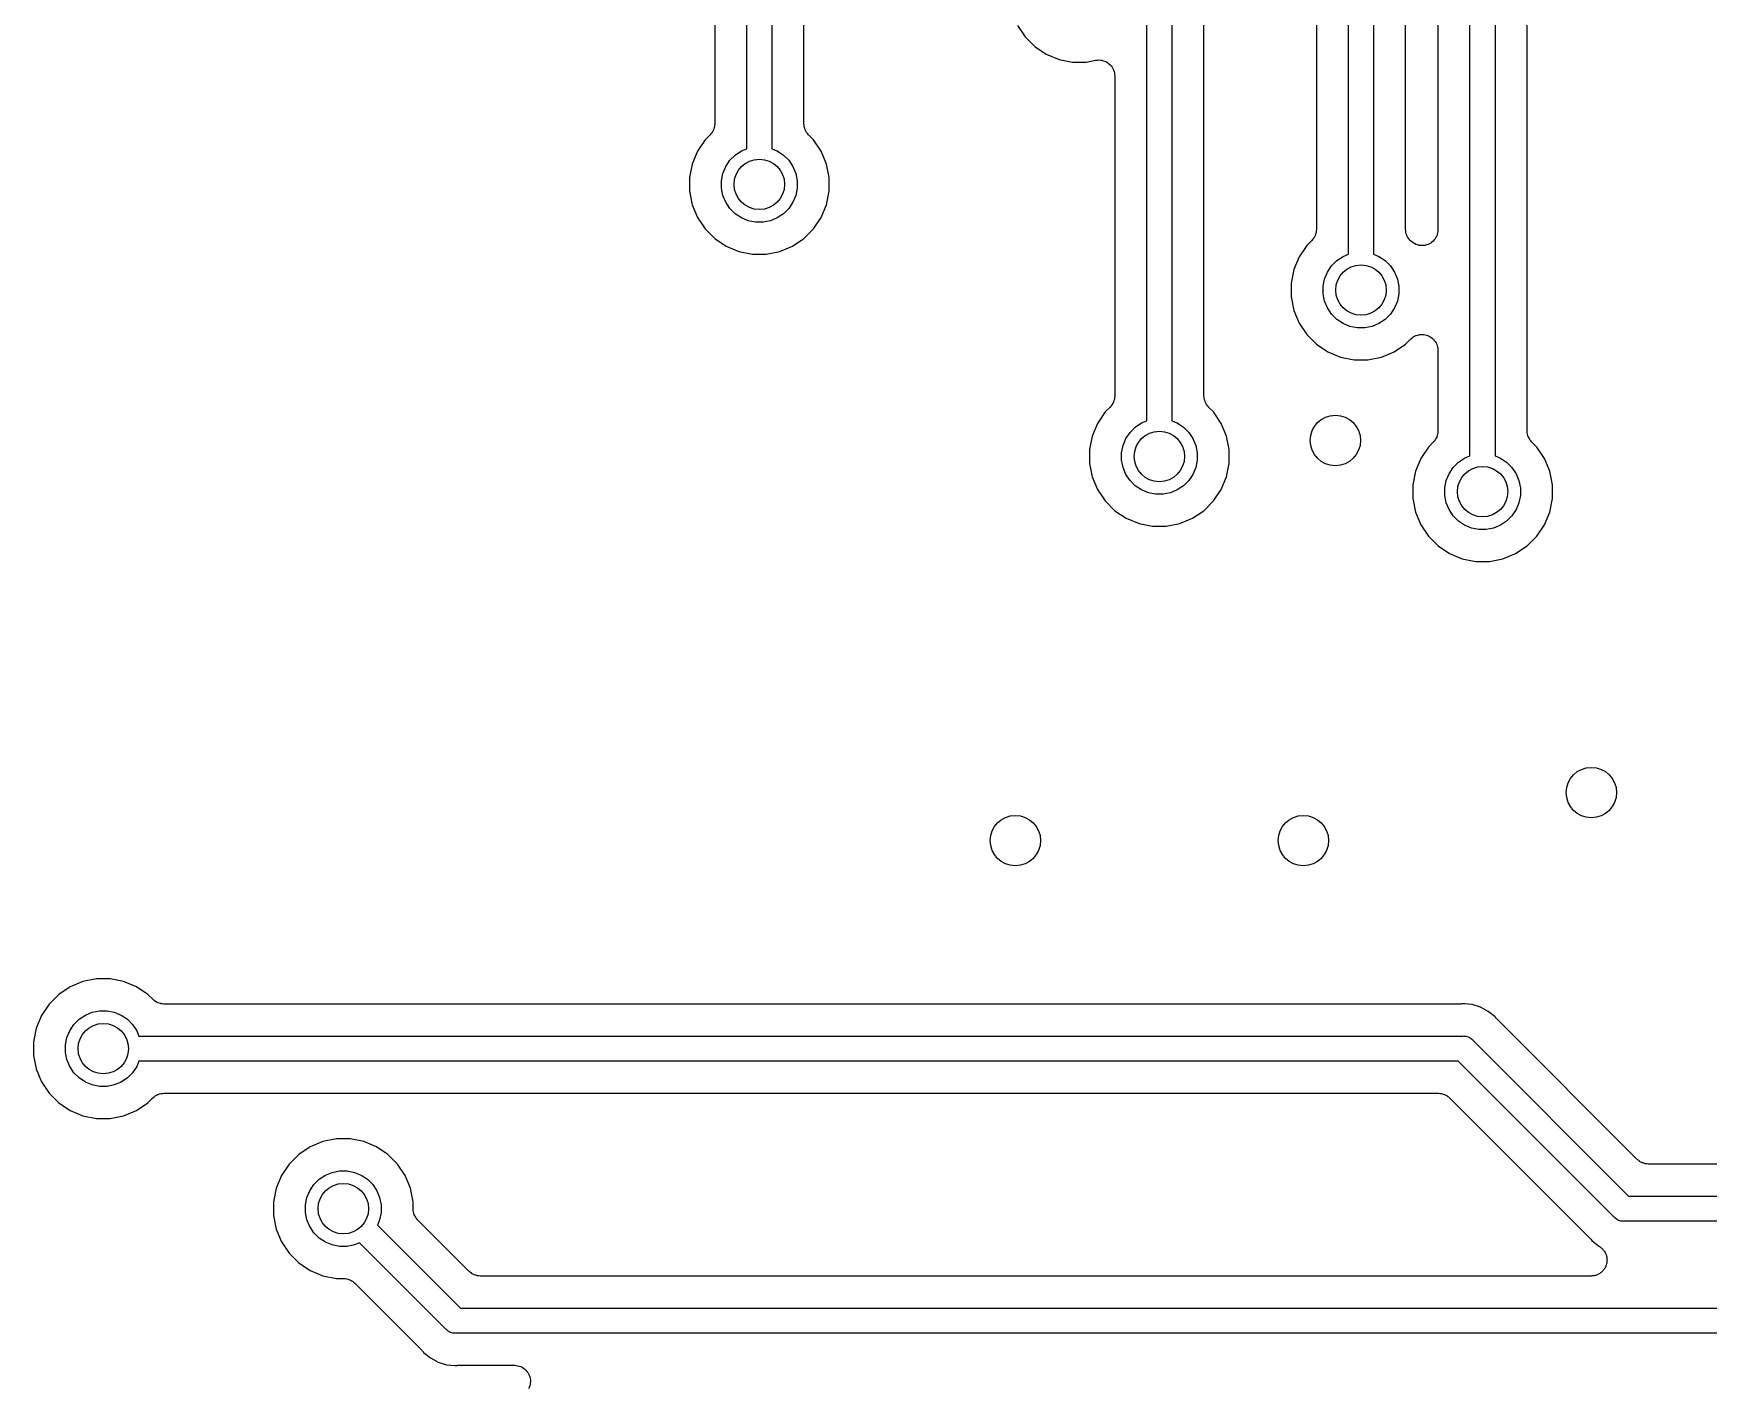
# Model space of a CAD drawing. Extents: x 49 to 143, y -149 to -38.
# Drawn here: x 76.41 to 89.7, y -102.27 to -91.51 of the extents above; entities that cross this region are included whole.
import ezdxf

# ---------------------------------------------------------------- set-up
doc = ezdxf.new("R2010")
doc.units = 0
doc.layers.add('BLACK', color=7, linetype='CONTINUOUS')

msp = doc.modelspace()

# ---------------------------------------------------------------- linework, layer by layer
at = {"layer": 'BLACK', "linetype": 'CONTINUOUS'}
for p, q in [((86.5902, -80.2622), (86.5902, -93.0661)), ((86.8442, -93.2649), (86.8442, -80.2435)), ((87.0442, -80.28), (87.0442, -93.2649)), ((87.2982, -93.0661), (87.2982, -80.5727)), ((85.244, -94.5857), (85.244, -81.6903)), ((85.444, -81.6903), (85.444, -94.5857)), ((85.698, -93.4811), (85.698, -81.8891)), ((87.5552, -81.9134), (87.5552, -93.0691)), ((87.8092, -94.8649), (87.8092, -81.8947)), ((88.0092, -81.9312), (88.0092, -94.8649)), ((88.2632, -94.6661), (88.2632, -82.089)), ((82.069, -92.4267), (82.069, -86.1353)), ((82.269, -86.1353), (82.269, -92.4267)), ((81.815, -86.3341), (81.815, -92.2279)), ((82.523, -92.2279), (82.523, -86.3341)), ((84.2181, -91.4484), (84.2787, -91.5392)), ((84.2787, -91.5392), (84.3558, -91.6163)), ((84.3558, -91.6163), (84.4466, -91.6769)), ((84.4466, -91.6769), (84.5474, -91.7187)), ((84.5474, -91.7187), (84.6544, -91.74)), ((84.7636, -91.74), (84.8382, -91.7251)), ((84.8382, -91.7251), (84.8392, -91.725)), ((84.8392, -91.725), (84.84, -91.7248)), ((84.8392, -91.725), (84.8392, -91.725)), ((84.8392, -91.725), (84.8392, -91.725)), ((84.84, -91.7248), (84.852, -91.7238)), ((84.852, -91.7238), (84.8639, -91.7227)), ((84.8639, -91.7227), (84.8643, -91.7228)), ((84.8643, -91.7228), (84.8647, -91.7227)), ((84.8647, -91.7227), (84.8766, -91.724)), ((84.8766, -91.724), (84.8885, -91.7253)), ((84.8885, -91.7253), (84.8889, -91.7254)), ((84.8889, -91.7254), (84.8893, -91.7255)), ((84.8893, -91.7255), (84.9007, -91.7291)), ((84.9007, -91.7291), (84.9122, -91.7326)), ((84.6544, -91.74), (84.7636, -91.74)), ((84.9122, -91.7326), (84.9126, -91.7328)), ((84.9126, -91.7328), (84.9129, -91.7329)), ((84.9129, -91.7329), (84.9234, -91.7387)), ((84.9234, -91.7387), (84.934, -91.7444)), ((84.934, -91.7444), (84.9343, -91.7447)), ((84.9343, -91.7447), (84.9347, -91.7449)), ((84.9347, -91.7449), (84.9438, -91.7525)), ((84.9438, -91.7525), (84.9531, -91.7602)), ((84.9531, -91.7602), (84.9534, -91.7605)), ((84.9534, -91.7605), (84.9537, -91.7608)), ((84.9537, -91.7608), (84.9612, -91.7701)), ((84.9612, -91.7701), (84.9688, -91.7794)), ((84.9688, -91.7794), (84.969, -91.7798)), ((84.969, -91.7798), (84.9692, -91.7801)), ((84.9692, -91.7801), (84.9747, -91.7906)), ((84.9747, -91.7906), (84.9804, -91.8013)), ((84.9804, -91.8013), (84.9805, -91.8017)), ((84.9805, -91.8017), (84.9807, -91.802)), ((84.9807, -91.802), (84.9841, -91.8135)), ((84.9841, -91.8135), (84.9876, -91.825)), ((84.9876, -91.825), (84.9876, -91.8254)), ((84.9876, -91.8254), (84.9877, -91.8258)), ((84.9877, -91.8258), (84.9888, -91.8377)), ((84.9888, -91.8377), (84.99, -91.8497)), ((84.99, -91.8497), (84.99, -94.3869)), ((81.8122, -92.2543), (81.8087, -92.2655)), ((81.8123, -92.2537), (81.8122, -92.2543)), ((81.8125, -92.253), (81.8123, -92.2537)), ((81.8137, -92.2413), (81.8125, -92.253)), ((81.815, -92.2297), (81.8137, -92.2413)), ((81.815, -92.2279), (81.815, -92.2283)), ((81.815, -92.2283), (81.815, -92.2284)), ((81.815, -92.2284), (81.815, -92.2284)), ((81.815, -92.2284), (81.815, -92.2297)), ((82.5241, -92.2396), (82.523, -92.2279)), ((82.5252, -92.2513), (82.5241, -92.2396)), ((82.5254, -92.2519), (82.5252, -92.2513)), ((82.5254, -92.2526), (82.5254, -92.2519)), ((82.5288, -92.2638), (82.5254, -92.2526)), ((81.7387, -92.3568), (81.6781, -92.4476)), ((81.7778, -92.3177), (81.7387, -92.3568)), ((81.7852, -92.3087), (81.7778, -92.3177)), ((81.7928, -92.2997), (81.7852, -92.3087)), ((81.7931, -92.2991), (81.7928, -92.2997)), ((81.7935, -92.2986), (81.7931, -92.2991)), ((81.7991, -92.2882), (81.7935, -92.2986)), ((81.8047, -92.278), (81.7991, -92.2882)), ((81.8049, -92.2773), (81.8047, -92.278)), ((81.8052, -92.2767), (81.8049, -92.2773)), ((81.8087, -92.2655), (81.8052, -92.2767)), ((82.5321, -92.2751), (82.5288, -92.2638)), ((82.5324, -92.2757), (82.5321, -92.2751)), ((82.5326, -92.2763), (82.5324, -92.2757)), ((82.5381, -92.2867), (82.5326, -92.2763)), ((82.5435, -92.2971), (82.5381, -92.2867)), ((82.5439, -92.2976), (82.5435, -92.2971)), ((82.5442, -92.2982), (82.5439, -92.2976)), ((82.5516, -92.3073), (82.5442, -92.2982)), ((82.5589, -92.3165), (82.5516, -92.3073)), ((82.5599, -92.3174), (82.5589, -92.3165)), ((82.5602, -92.3177), (82.5599, -92.3174)), ((82.5599, -92.3174), (82.5599, -92.3174)), ((82.5599, -92.3174), (82.5599, -92.3174)), ((82.5993, -92.3568), (82.5602, -92.3177)), ((82.6599, -92.4476), (82.5993, -92.3568)), ((81.6781, -92.4476), (81.6363, -92.5484)), ((81.9031, -92.5679), (81.936, -92.5188)), ((81.936, -92.5188), (81.9778, -92.477)), ((81.9778, -92.477), (82.0269, -92.4441)), ((82.0269, -92.4441), (82.069, -92.4267)), ((82.269, -92.4267), (82.3111, -92.4441)), ((82.3111, -92.4441), (82.3602, -92.477)), ((82.3602, -92.477), (82.402, -92.5188)), ((82.402, -92.5188), (82.4349, -92.5679)), ((82.7017, -92.5484), (82.6599, -92.4476)), ((81.6363, -92.5484), (81.615, -92.6554)), ((81.615, -92.6554), (81.615, -92.7646)), ((81.869, -92.6805), (81.8805, -92.6225)), ((81.8805, -92.6225), (81.9031, -92.5679)), ((82.4349, -92.5679), (82.4575, -92.6225)), ((82.4575, -92.6225), (82.469, -92.6805)), ((82.723, -92.6554), (82.7017, -92.5484)), ((82.723, -92.7646), (82.723, -92.6554)), ((81.615, -92.7646), (81.6363, -92.8716)), ((81.869, -92.7395), (81.869, -92.6805)), ((81.8805, -92.7975), (81.869, -92.7395)), ((82.469, -92.7395), (82.4575, -92.7975)), ((82.469, -92.6805), (82.469, -92.7395)), ((82.7017, -92.8716), (82.723, -92.7646)), ((81.6363, -92.8716), (81.6781, -92.9724)), ((81.9031, -92.8521), (81.8805, -92.7975)), ((81.936, -92.9012), (81.9031, -92.8521)), ((81.9778, -92.943), (81.936, -92.9012)), ((82.402, -92.9012), (82.3602, -92.943)), ((82.4349, -92.8521), (82.402, -92.9012)), ((82.4575, -92.7975), (82.4349, -92.8521)), ((82.6599, -92.9724), (82.7017, -92.8716)), ((81.6781, -92.9724), (81.7387, -93.0632)), ((82.0269, -92.9759), (81.9778, -92.943)), ((82.0815, -92.9985), (82.0269, -92.9759)), ((82.1395, -93.01), (82.0815, -92.9985)), ((82.1985, -93.01), (82.1395, -93.01)), ((82.2565, -92.9985), (82.1985, -93.01)), ((82.3111, -92.9759), (82.2565, -92.9985)), ((82.3602, -92.943), (82.3111, -92.9759)), ((82.5993, -93.0632), (82.6599, -92.9724)), ((81.7387, -93.0632), (81.8158, -93.1403)), ((81.8158, -93.1403), (81.9066, -93.2009)), ((82.4314, -93.2009), (82.5222, -93.1403)), ((82.5222, -93.1403), (82.5993, -93.0632)), ((86.553, -93.1559), (86.5139, -93.195)), ((86.5604, -93.1469), (86.553, -93.1559)), ((86.568, -93.1379), (86.5604, -93.1469)), ((86.5683, -93.1373), (86.568, -93.1379)), ((86.5687, -93.1368), (86.5683, -93.1373)), ((86.5743, -93.1264), (86.5687, -93.1368)), ((86.5799, -93.1162), (86.5743, -93.1264)), ((86.5801, -93.1155), (86.5799, -93.1162)), ((86.5804, -93.1149), (86.5801, -93.1155)), ((86.5839, -93.1037), (86.5804, -93.1149)), ((86.5874, -93.0925), (86.5839, -93.1037)), ((86.5875, -93.0919), (86.5874, -93.0925)), ((86.5877, -93.0912), (86.5875, -93.0919)), ((86.5889, -93.0795), (86.5877, -93.0912)), ((86.5902, -93.0679), (86.5889, -93.0795)), ((86.5902, -93.0661), (86.5902, -93.0665)), ((86.5902, -93.0665), (86.5902, -93.0666)), ((86.5902, -93.0666), (86.5902, -93.0666)), ((86.5902, -93.0666), (86.5902, -93.0679)), ((87.2993, -93.0778), (87.2982, -93.0661)), ((87.3004, -93.0895), (87.2993, -93.0778)), ((87.3006, -93.0901), (87.3004, -93.0895)), ((87.3006, -93.0908), (87.3006, -93.0901)), ((87.304, -93.102), (87.3006, -93.0908)), ((87.3073, -93.1133), (87.304, -93.102)), ((87.3076, -93.1139), (87.3073, -93.1133)), ((87.3078, -93.1145), (87.3076, -93.1139)), ((87.3133, -93.1249), (87.3078, -93.1145)), ((87.3187, -93.1353), (87.3133, -93.1249)), ((87.3191, -93.1358), (87.3187, -93.1353)), ((87.3194, -93.1364), (87.3191, -93.1358)), ((87.3268, -93.1455), (87.3194, -93.1364)), ((87.3341, -93.1547), (87.3268, -93.1455)), ((87.3351, -93.1556), (87.3341, -93.1547)), ((87.3354, -93.1559), (87.3351, -93.1556)), ((87.3351, -93.1556), (87.3351, -93.1556)), ((87.3351, -93.1556), (87.3351, -93.1556)), ((87.3384, -93.1589), (87.3354, -93.1559)), ((87.3478, -93.1666), (87.3384, -93.1589)), ((87.3572, -93.1744), (87.3478, -93.1666)), ((87.3574, -93.1745), (87.3572, -93.1744)), ((87.3576, -93.1747), (87.3574, -93.1745)), ((87.3681, -93.1803), (87.3576, -93.1747)), ((87.379, -93.1862), (87.3681, -93.1803)), ((87.3792, -93.1863), (87.379, -93.1862)), ((87.3794, -93.1864), (87.3792, -93.1863)), ((87.3909, -93.1899), (87.3794, -93.1864)), ((87.4027, -93.1935), (87.3909, -93.1899)), ((87.4029, -93.1936), (87.4027, -93.1935)), ((87.4031, -93.1936), (87.4029, -93.1936)), ((87.4151, -93.1948), (87.4031, -93.1936)), ((87.4641, -93.1903), (87.4524, -93.1938)), ((87.4758, -93.1869), (87.4641, -93.1903)), ((87.476, -93.1868), (87.4758, -93.1869)), ((87.4762, -93.1867), (87.476, -93.1868)), ((87.487, -93.181), (87.4762, -93.1867)), ((87.4977, -93.1754), (87.487, -93.181)), ((87.4979, -93.1753), (87.4977, -93.1754)), ((87.4981, -93.1752), (87.4979, -93.1753)), ((87.5076, -93.1675), (87.4981, -93.1752)), ((87.5171, -93.1599), (87.5076, -93.1675)), ((87.5172, -93.1597), (87.5171, -93.1599)), ((87.5174, -93.1596), (87.5172, -93.1597)), ((87.525, -93.1504), (87.5174, -93.1596)), ((87.533, -93.1409), (87.525, -93.1504)), ((87.5331, -93.1407), (87.533, -93.1409)), ((87.5332, -93.1405), (87.5331, -93.1407)), ((87.539, -93.13), (87.5332, -93.1405)), ((87.5449, -93.1192), (87.539, -93.13)), ((87.545, -93.1189), (87.5449, -93.1192)), ((87.5451, -93.1187), (87.545, -93.1189)), ((87.5487, -93.1073), (87.5451, -93.1187)), ((87.5524, -93.0955), (87.5487, -93.1073)), ((87.5525, -93.0951), (87.5524, -93.0953)), ((87.5524, -93.0953), (87.5524, -93.0955)), ((87.5538, -93.0831), (87.5525, -93.0951)), ((87.5552, -93.0709), (87.5538, -93.0831)), ((87.5552, -93.0691), (87.5552, -93.0704)), ((87.5552, -93.0704), (87.5552, -93.0705)), ((87.5552, -93.0705), (87.5552, -93.0705)), ((87.5552, -93.0705), (87.5552, -93.0709)), ((81.9066, -93.2009), (82.0074, -93.2427)), ((82.0074, -93.2427), (82.1144, -93.264)), ((82.1144, -93.264), (82.2236, -93.264)), ((82.2236, -93.264), (82.3306, -93.2427)), ((82.3306, -93.2427), (82.4314, -93.2009)), ((86.4532, -93.2858), (86.4115, -93.3866)), ((86.5139, -93.195), (86.4532, -93.2858)), ((86.7112, -93.357), (86.753, -93.3152)), ((86.753, -93.3152), (86.8021, -93.2823)), ((86.8021, -93.2823), (86.8442, -93.2649)), ((87.0442, -93.2649), (87.0863, -93.2823)), ((87.0863, -93.2823), (87.1354, -93.3152)), ((87.1354, -93.3152), (87.1772, -93.357)), ((87.4273, -93.1961), (87.4151, -93.1948)), ((87.4275, -93.1961), (87.4273, -93.1961)), ((87.4278, -93.1961), (87.4275, -93.1961)), ((87.4398, -93.195), (87.4278, -93.1961)), ((87.452, -93.1939), (87.4398, -93.195)), ((87.4522, -93.1938), (87.452, -93.1939)), ((87.4524, -93.1938), (87.4522, -93.1938)), ((86.4115, -93.3866), (86.3902, -93.4936)), ((86.6557, -93.4607), (86.6783, -93.4061)), ((86.6783, -93.4061), (86.7112, -93.357)), ((87.1772, -93.357), (87.2101, -93.4061)), ((87.2101, -93.4061), (87.2327, -93.4607)), ((85.698, -94.3869), (85.698, -93.4811)), ((86.3902, -93.4936), (86.3902, -93.6028)), ((86.6442, -93.5187), (86.6557, -93.4607)), ((86.6442, -93.5777), (86.6442, -93.5187)), ((86.6557, -93.6357), (86.6442, -93.5777)), ((87.2327, -93.4607), (87.2442, -93.5187)), ((87.2442, -93.5777), (87.2327, -93.6357)), ((87.2442, -93.5187), (87.2442, -93.5777)), ((86.3902, -93.6028), (86.4115, -93.7098)), ((86.4115, -93.7098), (86.4532, -93.8106)), ((86.6783, -93.6903), (86.6557, -93.6357)), ((86.7112, -93.7394), (86.6783, -93.6903)), ((87.2101, -93.6903), (87.1772, -93.7394)), ((87.2327, -93.6357), (87.2101, -93.6903)), ((86.4532, -93.8106), (86.5139, -93.9014)), ((86.753, -93.7812), (86.7112, -93.7394)), ((86.8021, -93.8141), (86.753, -93.7812)), ((86.8567, -93.8367), (86.8021, -93.8141)), ((86.9146, -93.8482), (86.8567, -93.8367)), ((86.9737, -93.8482), (86.9146, -93.8482)), ((87.0317, -93.8367), (86.9737, -93.8482)), ((87.0863, -93.8141), (87.0317, -93.8367)), ((87.1354, -93.7812), (87.0863, -93.8141)), ((87.1772, -93.7394), (87.1354, -93.7812)), ((86.5139, -93.9014), (86.591, -93.9785)), ((86.591, -93.9785), (86.6818, -94.0391)), ((87.2066, -94.0391), (87.2973, -93.9785)), ((87.2973, -93.9785), (87.3384, -93.9375)), ((87.3384, -93.9375), (87.3393, -93.9366)), ((87.3393, -93.9366), (87.3393, -93.9365)), ((87.3393, -93.9365), (87.3394, -93.9365)), ((87.3394, -93.9365), (87.3397, -93.9362)), ((87.3397, -93.9362), (87.3493, -93.9286)), ((87.3493, -93.9286), (87.3587, -93.921)), ((87.3587, -93.921), (87.3589, -93.9209)), ((87.3589, -93.9209), (87.359, -93.9208)), ((87.359, -93.9208), (87.3699, -93.9151)), ((87.3699, -93.9151), (87.3806, -93.9095)), ((87.3806, -93.9095), (87.3808, -93.9095)), ((87.3808, -93.9095), (87.381, -93.9094)), ((87.381, -93.9094), (87.3929, -93.9059)), ((87.3929, -93.9059), (87.4044, -93.9025)), ((87.4044, -93.9025), (87.4046, -93.9025)), ((87.4046, -93.9025), (87.4048, -93.9024)), ((87.4048, -93.9024), (87.417, -93.9014)), ((87.417, -93.9014), (87.4291, -93.9003)), ((87.4291, -93.9003), (87.4293, -93.9003)), ((87.4293, -93.9003), (87.4295, -93.9003)), ((87.4295, -93.9003), (87.4416, -93.9016)), ((87.4416, -93.9016), (87.4537, -93.9029)), ((87.4537, -93.9029), (87.4539, -93.9029)), ((87.4539, -93.9029), (87.4542, -93.903)), ((87.4542, -93.903), (87.4657, -93.9066)), ((87.4657, -93.9066), (87.4774, -93.9102)), ((87.4774, -93.9102), (87.4776, -93.9103)), ((87.4776, -93.9103), (87.4778, -93.9104)), ((87.4778, -93.9104), (87.4885, -93.9162)), ((87.4885, -93.9162), (87.4992, -93.922)), ((87.4992, -93.922), (87.4994, -93.9221)), ((87.4994, -93.9221), (87.4996, -93.9222)), ((87.4996, -93.9222), (87.509, -93.9301)), ((87.509, -93.9301), (87.5183, -93.9378)), ((87.5183, -93.9378), (87.5185, -93.938)), ((87.5185, -93.938), (87.5186, -93.9381)), ((87.5186, -93.9381), (87.5263, -93.9476)), ((87.5263, -93.9476), (87.534, -93.957)), ((87.534, -93.957), (87.5341, -93.9572)), ((87.5341, -93.9572), (87.5342, -93.9574)), ((87.5342, -93.9574), (87.54, -93.9682)), ((87.54, -93.9682), (87.5456, -93.9789)), ((87.5456, -93.9789), (87.5457, -93.9791)), ((87.5457, -93.9791), (87.5458, -93.9793)), ((87.5458, -93.9793), (87.5493, -93.9911)), ((87.5493, -93.9911), (87.5528, -94.0026)), ((86.6818, -94.0391), (86.7826, -94.0809)), ((86.7826, -94.0809), (86.8896, -94.1022)), ((86.8896, -94.1022), (86.9988, -94.1022)), ((86.9988, -94.1022), (87.1058, -94.0809)), ((87.1058, -94.0809), (87.2066, -94.0391)), ((87.5528, -94.0026), (87.5528, -94.0028)), ((87.5528, -94.0028), (87.5529, -94.003)), ((87.5529, -94.003), (87.554, -94.0152)), ((87.554, -94.0152), (87.5552, -94.0273)), ((87.5552, -94.0273), (87.5552, -94.6661)), ((84.99, -94.3887), (84.9887, -94.4003)), ((84.99, -94.3869), (84.99, -94.3873)), ((84.99, -94.3873), (84.99, -94.3874)), ((84.99, -94.3874), (84.99, -94.3874)), ((84.99, -94.3874), (84.99, -94.3887)), ((85.6991, -94.3986), (85.698, -94.3869)), ((84.9137, -94.5158), (84.8531, -94.6066)), ((84.9528, -94.4767), (84.9137, -94.5158)), ((84.9603, -94.4677), (84.9528, -94.4767)), ((84.9678, -94.4587), (84.9603, -94.4677)), ((84.9681, -94.4581), (84.9678, -94.4587)), ((84.9685, -94.4576), (84.9681, -94.4581)), ((84.9741, -94.4472), (84.9685, -94.4576)), ((84.9797, -94.437), (84.9741, -94.4472)), ((84.9799, -94.4363), (84.9797, -94.437)), ((84.9802, -94.4357), (84.9799, -94.4363)), ((84.9837, -94.4245), (84.9802, -94.4357)), ((84.9872, -94.4133), (84.9837, -94.4245)), ((84.9873, -94.4127), (84.9872, -94.4133)), ((84.9875, -94.412), (84.9873, -94.4127)), ((84.9887, -94.4003), (84.9875, -94.412)), ((85.7002, -94.4103), (85.6991, -94.3986)), ((85.7004, -94.4109), (85.7002, -94.4103)), ((85.7004, -94.4116), (85.7004, -94.4109)), ((85.7038, -94.4228), (85.7004, -94.4116)), ((85.7071, -94.4341), (85.7038, -94.4228)), ((85.7074, -94.4347), (85.7071, -94.4341)), ((85.7076, -94.4353), (85.7074, -94.4347)), ((85.7131, -94.4457), (85.7076, -94.4353)), ((85.7185, -94.4561), (85.7131, -94.4457)), ((85.7189, -94.4566), (85.7185, -94.4561)), ((85.7192, -94.4572), (85.7189, -94.4566)), ((85.7266, -94.4663), (85.7192, -94.4572)), ((85.734, -94.4755), (85.7266, -94.4663)), ((85.7349, -94.4764), (85.734, -94.4755)), ((85.7352, -94.4767), (85.7349, -94.4764)), ((85.7349, -94.4764), (85.7349, -94.4764)), ((85.7349, -94.4764), (85.7349, -94.4764)), ((85.7743, -94.5158), (85.7352, -94.4767)), ((85.8349, -94.6066), (85.7743, -94.5158)), ((84.8531, -94.6066), (84.8113, -94.7074)), ((85.111, -94.6778), (85.1528, -94.636)), ((85.1528, -94.636), (85.2019, -94.6031)), ((85.2019, -94.6031), (85.244, -94.5857)), ((85.444, -94.5857), (85.4861, -94.6031)), ((85.4861, -94.6031), (85.5352, -94.636)), ((85.5352, -94.636), (85.577, -94.6778)), ((85.8767, -94.7074), (85.8349, -94.6066)), ((84.8113, -94.7074), (84.79, -94.8144)), ((85.044, -94.8395), (85.0555, -94.7815)), ((85.0555, -94.7815), (85.0781, -94.7269)), ((85.0781, -94.7269), (85.111, -94.6778)), ((85.577, -94.6778), (85.6099, -94.7269)), ((85.6099, -94.7269), (85.6325, -94.7815)), ((85.6325, -94.7815), (85.644, -94.8395)), ((85.898, -94.8144), (85.8767, -94.7074)), ((87.518, -94.7559), (87.4789, -94.795)), ((87.5254, -94.7469), (87.518, -94.7559)), ((87.533, -94.7379), (87.5254, -94.7469)), ((87.5333, -94.7373), (87.533, -94.7379)), ((87.5337, -94.7368), (87.5333, -94.7373)), ((87.5393, -94.7264), (87.5337, -94.7368)), ((87.5449, -94.7162), (87.5393, -94.7264)), ((87.5451, -94.7155), (87.5449, -94.7162)), ((87.5454, -94.7149), (87.5451, -94.7155)), ((87.5489, -94.7037), (87.5454, -94.7149)), ((87.5524, -94.6925), (87.5489, -94.7037)), ((87.5525, -94.6919), (87.5524, -94.6925)), ((87.5527, -94.6912), (87.5525, -94.6919)), ((87.5539, -94.6795), (87.5527, -94.6912)), ((87.5552, -94.6679), (87.5539, -94.6795)), ((87.5552, -94.6661), (87.5552, -94.6665)), ((87.5552, -94.6665), (87.5552, -94.6666)), ((87.5552, -94.6666), (87.5552, -94.6666)), ((87.5552, -94.6666), (87.5552, -94.6679)), ((88.2643, -94.6778), (88.2632, -94.6661)), ((88.2654, -94.6895), (88.2643, -94.6778)), ((88.2656, -94.6901), (88.2654, -94.6895)), ((88.2656, -94.6908), (88.2656, -94.6901)), ((88.269, -94.702), (88.2656, -94.6908)), ((88.2723, -94.7133), (88.269, -94.702)), ((88.2726, -94.7139), (88.2723, -94.7133)), ((88.2728, -94.7145), (88.2726, -94.7139)), ((88.2783, -94.7249), (88.2728, -94.7145)), ((88.2837, -94.7353), (88.2783, -94.7249)), ((88.2841, -94.7358), (88.2837, -94.7353)), ((88.2844, -94.7364), (88.2841, -94.7358)), ((88.2918, -94.7455), (88.2844, -94.7364)), ((88.2992, -94.7547), (88.2918, -94.7455)), ((88.3001, -94.7556), (88.2992, -94.7547)), ((88.3004, -94.7559), (88.3001, -94.7556)), ((88.3001, -94.7556), (88.3001, -94.7556)), ((88.3001, -94.7556), (88.3001, -94.7556)), ((88.3395, -94.795), (88.3004, -94.7559)), ((84.79, -94.8144), (84.79, -94.9236)), ((85.044, -94.8985), (85.044, -94.8395)), ((85.0555, -94.9565), (85.044, -94.8985)), ((85.644, -94.8985), (85.6325, -94.9565)), ((85.644, -94.8395), (85.644, -94.8985)), ((85.898, -94.9236), (85.898, -94.8144)), ((87.4183, -94.8858), (87.3765, -94.9866)), ((87.4789, -94.795), (87.4183, -94.8858)), ((87.6762, -94.957), (87.718, -94.9152)), ((87.718, -94.9152), (87.7671, -94.8823)), ((87.7671, -94.8823), (87.8092, -94.8649)), ((88.0092, -94.8649), (88.0513, -94.8823)), ((88.0513, -94.8823), (88.1004, -94.9152)), ((88.1004, -94.9152), (88.1422, -94.957)), ((88.4001, -94.8858), (88.3395, -94.795)), ((88.4419, -94.9866), (88.4001, -94.8858)), ((84.79, -94.9236), (84.8113, -95.0306)), ((84.8113, -95.0306), (84.8531, -95.1314)), ((85.0781, -95.0111), (85.0555, -94.9565)), ((85.111, -95.0602), (85.0781, -95.0111)), ((85.6099, -95.0111), (85.577, -95.0602)), ((85.6325, -94.9565), (85.6099, -95.0111)), ((85.8349, -95.1314), (85.8767, -95.0306)), ((85.8767, -95.0306), (85.898, -94.9236)), ((87.3765, -94.9866), (87.3552, -95.0936)), ((87.6207, -95.0607), (87.6433, -95.0061)), ((87.6433, -95.0061), (87.6762, -94.957)), ((88.1422, -94.957), (88.1751, -95.0061)), ((88.1751, -95.0061), (88.1977, -95.0607)), ((88.4632, -95.0936), (88.4419, -94.9866)), ((84.8531, -95.1314), (84.9137, -95.2222)), ((85.1528, -95.102), (85.111, -95.0602)), ((85.2019, -95.1349), (85.1528, -95.102)), ((85.2565, -95.1575), (85.2019, -95.1349)), ((85.3145, -95.169), (85.2565, -95.1575)), ((85.3735, -95.169), (85.3145, -95.169)), ((85.4315, -95.1575), (85.3735, -95.169)), ((85.4861, -95.1349), (85.4315, -95.1575)), ((85.5352, -95.102), (85.4861, -95.1349)), ((85.577, -95.0602), (85.5352, -95.102)), ((85.7743, -95.2222), (85.8349, -95.1314)), ((87.3552, -95.0936), (87.3552, -95.2028)), ((87.6092, -95.1187), (87.6207, -95.0607)), ((87.6092, -95.1777), (87.6092, -95.1187)), ((87.6207, -95.2357), (87.6092, -95.1777)), ((88.1977, -95.0607), (88.2092, -95.1187)), ((88.2092, -95.1777), (88.1977, -95.2357)), ((88.2092, -95.1187), (88.2092, -95.1777)), ((88.4632, -95.2028), (88.4632, -95.0936)), ((84.9137, -95.2222), (84.9908, -95.2993)), ((84.9908, -95.2993), (85.0816, -95.3599)), ((85.6064, -95.3599), (85.6972, -95.2993)), ((85.6972, -95.2993), (85.7743, -95.2222)), ((87.3552, -95.2028), (87.3765, -95.3098)), ((87.3765, -95.3098), (87.4183, -95.4106)), ((87.6433, -95.2903), (87.6207, -95.2357)), ((87.6762, -95.3394), (87.6433, -95.2903)), ((88.1751, -95.2903), (88.1422, -95.3394)), ((88.1977, -95.2357), (88.1751, -95.2903)), ((88.4001, -95.4106), (88.4419, -95.3098)), ((88.4419, -95.3098), (88.4632, -95.2028)), ((85.0816, -95.3599), (85.1824, -95.4017)), ((85.1824, -95.4017), (85.2894, -95.423)), ((85.2894, -95.423), (85.3986, -95.423)), ((85.3986, -95.423), (85.5056, -95.4017)), ((85.5056, -95.4017), (85.6064, -95.3599)), ((87.4183, -95.4106), (87.4789, -95.5014)), ((87.718, -95.3812), (87.6762, -95.3394)), ((87.7671, -95.4141), (87.718, -95.3812)), ((87.8217, -95.4367), (87.7671, -95.4141)), ((87.8797, -95.4482), (87.8217, -95.4367)), ((87.9387, -95.4482), (87.8797, -95.4482)), ((87.9967, -95.4367), (87.9387, -95.4482)), ((88.0513, -95.4141), (87.9967, -95.4367)), ((88.1004, -95.3812), (88.0513, -95.4141)), ((88.1422, -95.3394), (88.1004, -95.3812)), ((88.3395, -95.5014), (88.4001, -95.4106)), ((87.4789, -95.5014), (87.556, -95.5785)), ((87.556, -95.5785), (87.6468, -95.6391)), ((88.1716, -95.6391), (88.2624, -95.5785)), ((88.2624, -95.5785), (88.3395, -95.5014)), ((87.6468, -95.6391), (87.7476, -95.6809)), ((87.7476, -95.6809), (87.8546, -95.7022)), ((87.8546, -95.7022), (87.9638, -95.7022)), ((87.9638, -95.7022), (88.0708, -95.6809)), ((88.0708, -95.6809), (88.1716, -95.6391)), ((76.8004, -99.0353), (76.6996, -99.0771)), ((76.9074, -99.014), (76.8004, -99.0353)), ((77.0166, -99.014), (76.9074, -99.014)), ((77.1236, -99.0353), (77.0166, -99.014)), ((77.2244, -99.0771), (77.1236, -99.0353)), ((76.6088, -99.1377), (76.5317, -99.2148)), ((76.6996, -99.0771), (76.6088, -99.1377)), ((77.3152, -99.1377), (77.2244, -99.0771)), ((77.3543, -99.1768), (77.3152, -99.1377)), ((76.4711, -99.3056), (76.4293, -99.4064)), ((76.5317, -99.2148), (76.4711, -99.3056)), ((76.7708, -99.335), (76.8199, -99.3021)), ((76.8199, -99.3021), (76.8745, -99.2795)), ((76.8745, -99.2795), (76.9325, -99.268)), ((76.9325, -99.268), (76.9915, -99.268)), ((76.9915, -99.268), (77.0495, -99.2795)), ((77.0495, -99.2795), (77.1041, -99.3021)), ((77.1041, -99.3021), (77.1532, -99.335)), ((77.3633, -99.1842), (77.3543, -99.1768)), ((77.3723, -99.1918), (77.3633, -99.1842)), ((77.3729, -99.1921), (77.3723, -99.1918)), ((77.3734, -99.1925), (77.3729, -99.1921)), ((77.3838, -99.1981), (77.3734, -99.1925)), ((77.394, -99.2037), (77.3838, -99.1981)), ((77.3947, -99.2039), (77.394, -99.2037)), ((77.3953, -99.2042), (77.3947, -99.2039)), ((77.4065, -99.2077), (77.3953, -99.2042)), ((77.4177, -99.2112), (77.4065, -99.2077)), ((77.4183, -99.2113), (77.4177, -99.2112)), ((77.419, -99.2115), (77.4183, -99.2113)), ((77.4307, -99.2127), (77.419, -99.2115)), ((77.4423, -99.214), (77.4307, -99.2127)), ((77.4436, -99.214), (77.4423, -99.214)), ((77.4437, -99.214), (77.4436, -99.214)), ((77.4436, -99.214), (77.4436, -99.214)), ((77.4441, -99.214), (77.4437, -99.214)), ((87.7334, -99.214), (77.4441, -99.214)), ((87.7387, -99.2135), (87.7334, -99.214)), ((87.7441, -99.2135), (87.7387, -99.2135)), ((87.7458, -99.2134), (87.7441, -99.2135)), ((87.757, -99.2123), (87.7458, -99.2134)), ((87.7682, -99.2134), (87.757, -99.2123)), ((87.8264, -99.2191), (87.7682, -99.2134)), ((87.7682, -99.2134), (87.7682, -99.2134)), ((87.8931, -99.2394), (87.8264, -99.2191)), ((87.9546, -99.2722), (87.8931, -99.2394)), ((88.0085, -99.3165), (87.9546, -99.2722)), ((76.4293, -99.4064), (76.408, -99.5134)), ((76.6735, -99.4805), (76.6961, -99.4259)), ((76.6961, -99.4259), (76.729, -99.3768)), ((76.729, -99.3768), (76.7708, -99.335)), ((77.1532, -99.335), (77.195, -99.3768)), ((77.195, -99.3768), (77.2279, -99.4259)), ((77.2279, -99.4259), (77.2453, -99.468)), ((88.0157, -99.3252), (88.0085, -99.3165)), ((88.0194, -99.3289), (88.0157, -99.3252)), ((88.0228, -99.3331), (88.0194, -99.3289)), ((88.024, -99.3344), (88.0228, -99.3331)), ((89.1364, -100.447), (88.024, -99.3344)), ((76.408, -99.5134), (76.408, -99.6226)), ((76.662, -99.5385), (76.6735, -99.4805)), ((76.662, -99.5975), (76.662, -99.5385)), ((77.2453, -99.468), (87.7521, -99.468)), ((87.7521, -99.468), (87.757, -99.4675)), ((87.757, -99.4675), (87.7619, -99.468)), ((87.7619, -99.468), (87.7619, -99.468)), ((87.7619, -99.468), (87.7766, -99.4694)), ((87.7766, -99.4694), (87.7955, -99.4752)), ((87.7955, -99.4752), (87.8128, -99.4845)), ((87.8128, -99.4845), (87.8281, -99.4969)), ((87.8281, -99.4969), (87.8312, -99.5008)), ((87.8312, -99.5008), (89.0684, -100.738)), ((76.408, -99.6226), (76.4293, -99.7296)), ((76.6735, -99.6555), (76.662, -99.5975)), ((76.6961, -99.7101), (76.6735, -99.6555)), ((77.2453, -99.668), (77.2279, -99.7101)), ((87.7156, -99.668), (77.2453, -99.668)), ((88.9528, -100.905), (87.7156, -99.668)), ((76.4293, -99.7296), (76.4711, -99.8304)), ((76.4711, -99.8304), (76.5317, -99.9212)), ((76.729, -99.7592), (76.6961, -99.7101)), ((76.7708, -99.801), (76.729, -99.7592)), ((76.8199, -99.8339), (76.7708, -99.801)), ((76.8745, -99.8565), (76.8199, -99.8339)), ((77.1041, -99.8339), (77.0495, -99.8565)), ((77.1532, -99.801), (77.1041, -99.8339)), ((77.195, -99.7592), (77.1532, -99.801)), ((77.2279, -99.7101), (77.195, -99.7592)), ((76.5317, -99.9212), (76.6088, -99.9983)), ((76.9325, -99.868), (76.8745, -99.8565)), ((76.9915, -99.868), (76.9325, -99.868)), ((77.0495, -99.8565), (76.9915, -99.868)), ((77.3152, -99.9983), (77.3543, -99.9592)), ((77.3543, -99.9592), (77.3546, -99.9589)), ((77.3546, -99.9589), (77.3555, -99.958)), ((77.3546, -99.9589), (77.3546, -99.9589)), ((77.3546, -99.9589), (77.3546, -99.9589)), ((77.3555, -99.958), (77.3647, -99.9506)), ((77.3647, -99.9506), (77.3738, -99.9432)), ((77.3738, -99.9432), (77.3744, -99.9429)), ((77.3744, -99.9429), (77.3749, -99.9425)), ((77.3749, -99.9425), (77.3854, -99.9371)), ((77.3854, -99.9371), (77.3957, -99.9316)), ((77.3957, -99.9316), (77.3963, -99.9314)), ((77.3963, -99.9314), (77.3969, -99.9311)), ((77.3969, -99.9311), (77.4082, -99.9278)), ((77.4082, -99.9278), (77.4194, -99.9244)), ((77.4194, -99.9244), (77.4201, -99.9244)), ((77.4201, -99.9244), (77.4207, -99.9242)), ((77.4207, -99.9242), (77.4324, -99.9231)), ((77.4324, -99.9231), (77.4441, -99.922)), ((77.4441, -99.922), (87.5578, -99.922)), ((87.5578, -99.922), (87.5582, -99.922)), ((87.5582, -99.922), (87.5582, -99.922)), ((87.5582, -99.922), (87.5582, -99.922)), ((87.5582, -99.922), (87.5595, -99.922)), ((87.5595, -99.922), (87.5712, -99.9233)), ((87.5712, -99.9233), (87.5829, -99.9245)), ((87.5829, -99.9245), (87.5835, -99.9247)), ((87.5835, -99.9247), (87.5842, -99.9248)), ((87.5842, -99.9248), (87.5954, -99.9283)), ((87.5954, -99.9283), (87.6066, -99.9318)), ((87.6066, -99.9318), (87.6072, -99.9321)), ((87.6072, -99.9321), (87.6078, -99.9323)), ((87.6078, -99.9323), (87.6181, -99.9379)), ((87.6181, -99.9379), (87.6284, -99.9435)), ((87.6284, -99.9435), (87.6289, -99.9439)), ((87.6289, -99.9439), (87.6295, -99.9442)), ((87.6295, -99.9442), (87.6385, -99.9517)), ((87.6385, -99.9517), (87.6476, -99.9592)), ((87.6476, -99.9592), (88.76, -101.072)), ((76.6088, -99.9983), (76.6996, -100.059)), ((76.6996, -100.059), (76.8004, -100.101)), ((76.8004, -100.101), (76.9074, -100.122)), ((77.0166, -100.122), (77.1236, -100.101)), ((77.1236, -100.101), (77.2244, -100.059)), ((77.2244, -100.059), (77.3152, -99.9983)), ((76.9074, -100.122), (77.0166, -100.122)), ((78.6046, -100.347), (78.5138, -100.408)), ((78.7054, -100.305), (78.6046, -100.347)), ((78.8124, -100.284), (78.7054, -100.305)), ((78.9216, -100.284), (78.8124, -100.284)), ((79.0286, -100.305), (78.9216, -100.284)), ((79.1294, -100.347), (79.0286, -100.305)), ((79.2202, -100.408), (79.1294, -100.347)), ((78.4367, -100.485), (78.3761, -100.576)), ((78.5138, -100.408), (78.4367, -100.485)), ((79.2973, -100.485), (79.2202, -100.408)), ((79.3579, -100.576), (79.2973, -100.485)), ((89.1455, -100.454), (89.1364, -100.447)), ((89.1545, -100.462), (89.1455, -100.454)), ((89.1551, -100.462), (89.1545, -100.462)), ((89.1556, -100.463), (89.1551, -100.462)), ((89.1659, -100.468), (89.1556, -100.463)), ((89.1762, -100.474), (89.1659, -100.468)), ((89.1768, -100.474), (89.1762, -100.474)), ((89.1774, -100.474), (89.1768, -100.474)), ((89.1886, -100.478), (89.1774, -100.474)), ((89.1998, -100.481), (89.1886, -100.478)), ((89.2005, -100.481), (89.1998, -100.481)), ((89.2011, -100.481), (89.2005, -100.481)), ((89.2127, -100.483), (89.2011, -100.481)), ((89.2245, -100.484), (89.2127, -100.483)), ((89.2258, -100.484), (89.2245, -100.484)), ((89.2262, -100.484), (89.2258, -100.484)), ((89.2258, -100.484), (89.2258, -100.484)), ((89.2258, -100.484), (89.2258, -100.484)), ((92.8629, -100.484), (89.2262, -100.484)), ((78.3761, -100.576), (78.3343, -100.676)), ((78.634, -100.647), (78.6758, -100.605)), ((78.6758, -100.605), (78.7249, -100.572)), ((78.7249, -100.572), (78.7795, -100.55)), ((78.7795, -100.55), (78.8375, -100.538)), ((78.8375, -100.538), (78.8965, -100.538)), ((78.8965, -100.538), (78.9545, -100.55)), ((78.9545, -100.55), (79.0091, -100.572)), ((79.0091, -100.572), (79.0582, -100.605)), ((79.0582, -100.605), (79.1, -100.647)), ((79.3997, -100.676), (79.3579, -100.576)), ((78.3343, -100.676), (78.313, -100.783)), ((78.567, -100.808), (78.5785, -100.75)), ((78.5785, -100.75), (78.6011, -100.696)), ((78.6011, -100.696), (78.634, -100.647)), ((79.1, -100.647), (79.1329, -100.696)), ((79.1329, -100.696), (79.1555, -100.75)), ((79.1555, -100.75), (79.167, -100.808)), ((79.421, -100.783), (79.3997, -100.676)), ((89.0684, -100.738), (93.0617, -100.738)), ((78.313, -100.783), (78.313, -100.893)), ((78.313, -100.893), (78.3343, -101)), ((78.567, -100.868), (78.567, -100.808)), ((78.5785, -100.926), (78.567, -100.868)), ((79.167, -100.868), (79.1555, -100.926)), ((79.167, -100.808), (79.167, -100.868)), ((79.421, -100.839), (79.421, -100.783)), ((79.4221, -100.85), (79.421, -100.839)), ((79.4232, -100.862), (79.4221, -100.85)), ((79.4234, -100.863), (79.4232, -100.862)), ((79.4268, -100.875), (79.4234, -100.863)), ((79.4234, -100.863), (79.4234, -100.863)), ((79.4301, -100.886), (79.4268, -100.875)), ((79.4304, -100.887), (79.4301, -100.886)), ((79.4306, -100.887), (79.4304, -100.887)), ((79.4361, -100.898), (79.4306, -100.887)), ((79.4415, -100.908), (79.4361, -100.898)), ((78.3343, -101), (78.3761, -101.1)), ((78.6011, -100.98), (78.5785, -100.926)), ((78.634, -101.029), (78.6011, -100.98)), ((78.6758, -101.071), (78.634, -101.029)), ((79.1555, -100.926), (79.138, -100.968)), ((79.138, -100.968), (79.7974, -101.627)), ((79.4419, -100.908), (79.4415, -100.908)), ((79.4422, -100.909), (79.4419, -100.908)), ((79.4496, -100.918), (79.4422, -100.909)), ((79.457, -100.927), (79.4496, -100.918)), ((79.4579, -100.928), (79.457, -100.927)), ((79.4582, -100.929), (79.4579, -100.928)), ((79.4579, -100.928), (79.4579, -100.928)), ((79.4579, -100.928), (79.4579, -100.928)), ((79.8654, -101.336), (79.4582, -100.929)), ((88.9559, -100.909), (88.9528, -100.905)), ((88.9712, -100.922), (88.9559, -100.909)), ((88.9885, -100.931), (88.9712, -100.922)), ((89.0017, -100.935), (88.9885, -100.931)), ((89.0074, -100.937), (89.0017, -100.935)), ((89.0094, -100.937), (89.0074, -100.937)), ((89.0221, -100.938), (89.0094, -100.937)), ((89.027, -100.938), (89.0221, -100.938)), ((89.0221, -100.938), (89.0221, -100.938)), ((89.0319, -100.938), (89.027, -100.938)), ((93.0617, -100.938), (89.0319, -100.938)), ((78.3761, -101.1), (78.4367, -101.191)), ((78.7249, -101.104), (78.6758, -101.071)), ((78.7795, -101.126), (78.7249, -101.104)), ((78.8375, -101.138), (78.7795, -101.126)), ((78.8965, -101.138), (78.8375, -101.138)), ((78.9545, -101.126), (78.8965, -101.138)), ((78.9966, -101.109), (78.9545, -101.126)), ((79.6818, -101.794), (78.9966, -101.109)), ((88.76, -101.072), (88.7612, -101.073)), ((88.7612, -101.073), (88.7646, -101.077)), ((88.7646, -101.077), (88.7683, -101.081)), ((88.7683, -101.081), (88.7755, -101.09)), ((88.7755, -101.09), (88.8294, -101.134)), ((88.8294, -101.134), (88.8298, -101.134)), ((88.8298, -101.134), (88.8314, -101.135)), ((88.8314, -101.135), (88.8364, -101.138)), ((88.8364, -101.138), (88.8417, -101.141)), ((88.8417, -101.141), (88.8466, -101.145)), ((88.8466, -101.145), (88.8518, -101.149)), ((88.8518, -101.149), (88.856, -101.153)), ((88.856, -101.153), (88.8607, -101.157)), ((88.8607, -101.157), (88.8647, -101.162)), ((88.8647, -101.162), (88.8691, -101.167)), ((88.8691, -101.167), (88.8724, -101.172)), ((78.4367, -101.191), (78.5138, -101.268)), ((78.5138, -101.268), (78.6046, -101.329)), ((88.8724, -101.172), (88.8762, -101.176)), ((88.8762, -101.176), (88.8792, -101.182)), ((88.8792, -101.182), (88.8826, -101.187)), ((88.884, -101.301), (88.8815, -101.307)), ((88.8826, -101.187), (88.8849, -101.193)), ((88.887, -101.295), (88.884, -101.301)), ((88.8849, -101.193), (88.8877, -101.198)), ((88.8888, -101.289), (88.887, -101.295)), ((88.8877, -101.198), (88.8895, -101.205)), ((88.8912, -101.284), (88.8888, -101.289)), ((88.8895, -101.205), (88.8919, -101.21)), ((88.8925, -101.278), (88.8912, -101.284)), ((88.8919, -101.21), (88.893, -101.216)), ((88.8943, -101.272), (88.8925, -101.278)), ((88.893, -101.216), (88.8947, -101.222)), ((88.895, -101.265), (88.8943, -101.272)), ((88.8947, -101.222), (88.8953, -101.229)), ((88.8962, -101.26), (88.895, -101.265)), ((88.8953, -101.229), (88.8964, -101.235)), ((88.8963, -101.253), (88.8962, -101.26)), ((88.8969, -101.247), (88.8963, -101.253)), ((88.8964, -101.235), (88.8964, -101.241)), ((88.8964, -101.241), (88.8969, -101.247)), ((78.6046, -101.329), (78.7054, -101.371)), ((78.7054, -101.371), (78.8124, -101.392)), ((78.8124, -101.392), (78.8678, -101.392)), ((78.8678, -101.392), (78.8682, -101.392)), ((78.8682, -101.392), (78.8682, -101.392)), ((78.8682, -101.392), (78.8682, -101.392)), ((78.8682, -101.392), (78.8695, -101.392)), ((78.8695, -101.392), (78.8812, -101.393)), ((78.8812, -101.393), (78.8929, -101.395)), ((78.8929, -101.395), (78.8935, -101.395)), ((78.8935, -101.395), (78.8942, -101.395)), ((78.8942, -101.395), (78.9054, -101.398)), ((78.9054, -101.398), (78.9166, -101.402)), ((78.9166, -101.402), (78.9172, -101.402)), ((78.9172, -101.402), (78.9178, -101.402)), ((78.9178, -101.402), (78.9281, -101.408)), ((78.9281, -101.408), (78.9384, -101.413)), ((78.9384, -101.413), (78.9389, -101.414)), ((78.9389, -101.414), (78.9395, -101.414)), ((78.9395, -101.414), (78.9485, -101.422)), ((78.9485, -101.422), (78.9576, -101.429)), ((78.9576, -101.429), (79.489, -101.961)), ((79.8745, -101.343), (79.8654, -101.336)), ((79.8835, -101.351), (79.8745, -101.343)), ((79.8841, -101.351), (79.8835, -101.351)), ((79.8846, -101.352), (79.8841, -101.351)), ((79.8949, -101.357), (79.8846, -101.352)), ((79.9052, -101.363), (79.8949, -101.357)), ((79.9058, -101.363), (79.9052, -101.363)), ((79.9064, -101.363), (79.9058, -101.363)), ((79.9176, -101.367), (79.9064, -101.363)), ((79.9288, -101.37), (79.9176, -101.367)), ((79.9295, -101.37), (79.9288, -101.37)), ((79.9301, -101.37), (79.9295, -101.37)), ((79.9417, -101.372), (79.9301, -101.37)), ((79.9535, -101.373), (79.9417, -101.372)), ((79.9548, -101.373), (79.9535, -101.373)), ((79.9552, -101.373), (79.9548, -101.373)), ((79.9548, -101.373), (79.9548, -101.373)), ((79.9548, -101.373), (79.9548, -101.373)), ((88.7699, -101.373), (79.9552, -101.373)), ((88.776, -101.372), (88.7699, -101.373)), ((88.7821, -101.372), (88.776, -101.372)), ((88.7883, -101.371), (88.7821, -101.372)), ((88.7946, -101.371), (88.7883, -101.371)), ((88.8004, -101.369), (88.7946, -101.371)), ((88.8064, -101.368), (88.8004, -101.369)), ((88.8123, -101.365), (88.8064, -101.368)), ((88.8183, -101.363), (88.8123, -101.365)), ((88.8237, -101.361), (88.8183, -101.363)), ((88.8293, -101.358), (88.8237, -101.361)), ((88.8346, -101.355), (88.8293, -101.358)), ((88.8402, -101.352), (88.8346, -101.355)), ((88.8449, -101.348), (88.8402, -101.352)), ((88.85, -101.345), (88.8449, -101.348)), ((88.8545, -101.34), (88.85, -101.345)), ((88.8594, -101.336), (88.8545, -101.34)), ((88.8633, -101.331), (88.8594, -101.336)), ((88.8676, -101.327), (88.8633, -101.331)), ((88.8712, -101.322), (88.8676, -101.327)), ((88.8752, -101.317), (88.8712, -101.322)), ((88.8781, -101.312), (88.8752, -101.317)), ((88.8815, -101.307), (88.8781, -101.312)), ((79.7974, -101.627), (95.0937, -101.627)), ((79.6849, -101.798), (79.6818, -101.794)), ((79.7002, -101.811), (79.6849, -101.798)), ((79.7076, -101.815), (79.7002, -101.811)), ((79.7175, -101.82), (79.7076, -101.815)), ((79.7364, -101.826), (79.7175, -101.82)), ((79.7382, -101.826), (79.7364, -101.826)), ((79.7511, -101.827), (79.7382, -101.826)), ((79.756, -101.827), (79.7511, -101.827)), ((79.7511, -101.827), (79.7511, -101.827)), ((79.7609, -101.827), (79.756, -101.827)), ((95.0937, -101.827), (79.7609, -101.827)), ((79.489, -101.961), (79.4902, -101.962)), ((79.4902, -101.962), (79.4936, -101.966)), ((79.4936, -101.966), (79.4973, -101.97)), ((79.4973, -101.97), (79.5045, -101.979)), ((79.5045, -101.979), (79.5584, -102.023)), ((79.5584, -102.023), (79.6199, -102.056)), ((79.6199, -102.056), (79.6711, -102.071)), ((79.6711, -102.071), (79.6712, -102.071)), ((79.6712, -102.071), (79.6866, -102.076)), ((79.6866, -102.076), (79.756, -102.083)), ((79.756, -102.083), (79.7672, -102.082)), ((79.7672, -102.082), (79.7689, -102.081)), ((79.7689, -102.081), (79.7743, -102.082)), ((79.7743, -102.082), (79.7796, -102.081)), ((79.7796, -102.081), (80.2256, -102.081)), ((80.2256, -102.081), (80.2268, -102.081)), ((80.2268, -102.081), (80.2268, -102.081)), ((80.2268, -102.081), (80.2268, -102.081)), ((80.2268, -102.081), (80.2274, -102.081)), ((80.2274, -102.081), (80.2396, -102.082)), ((80.2396, -102.082), (80.2514, -102.084)), ((80.2514, -102.084), (80.2517, -102.084)), ((80.2517, -102.084), (80.252, -102.084)), ((80.252, -102.084), (80.2637, -102.087)), ((80.2637, -102.087), (80.2751, -102.091)), ((80.2751, -102.091), (80.2754, -102.091)), ((80.2754, -102.091), (80.2756, -102.091)), ((80.2756, -102.091), (80.2863, -102.097)), ((80.2863, -102.097), (80.2969, -102.103)), ((80.2969, -102.103), (80.2971, -102.103)), ((80.2971, -102.103), (80.2973, -102.103)), ((80.2973, -102.103), (80.3066, -102.111)), ((80.3066, -102.111), (80.3159, -102.119)), ((80.3159, -102.119), (80.3161, -102.119)), ((80.3161, -102.119), (80.3163, -102.119)), ((80.3163, -102.119), (80.3239, -102.129)), ((80.3239, -102.129), (80.3315, -102.138)), ((80.3315, -102.138), (80.3317, -102.138)), ((80.3317, -102.138), (80.3319, -102.138)), ((80.3319, -102.138), (80.3375, -102.149)), ((80.3375, -102.149), (80.3431, -102.16)), ((80.3431, -102.16), (80.3432, -102.16)), ((80.3432, -102.16), (80.3433, -102.16)), ((80.3433, -102.16), (80.3468, -102.172)), ((80.3468, -102.172), (80.3502, -102.184)), ((80.3501, -102.233), (80.35, -102.233)), ((80.35, -102.233), (80.35, -102.234)), ((80.3513, -102.221), (80.3501, -102.233)), ((80.3502, -102.184), (80.3503, -102.184)), ((80.3503, -102.184), (80.3503, -102.184)), ((80.3503, -102.184), (80.3514, -102.196)), ((80.3526, -102.209), (80.3513, -102.221)), ((80.3514, -102.196), (80.3526, -102.208)), ((80.3526, -102.208), (80.3526, -102.209)), ((80.3526, -102.209), (80.3526, -102.209)), ((80.3427, -102.257), (80.3369, -102.268)), ((80.3429, -102.257), (80.3427, -102.257)), ((80.3427, -102.257), (80.3427, -102.257)), ((80.3464, -102.245), (80.3429, -102.257)), ((80.35, -102.234), (80.3464, -102.245))]:
    msp.add_line(p, q, dxfattribs=at)
at = {"layer": 'BLACK'}
for centre in [(82.169, -92.71), (86.9442, -93.5482), (86.741, -94.742), (85.344, -94.869), (87.9092, -95.1482), (88.773, -97.536), (84.201, -97.917), (86.487, -97.917), (76.962, -99.568), (78.867, -100.838)]:
    msp.add_circle(centre, 0.2, dxfattribs=at)

doc.saveas('drawing.dxf')
